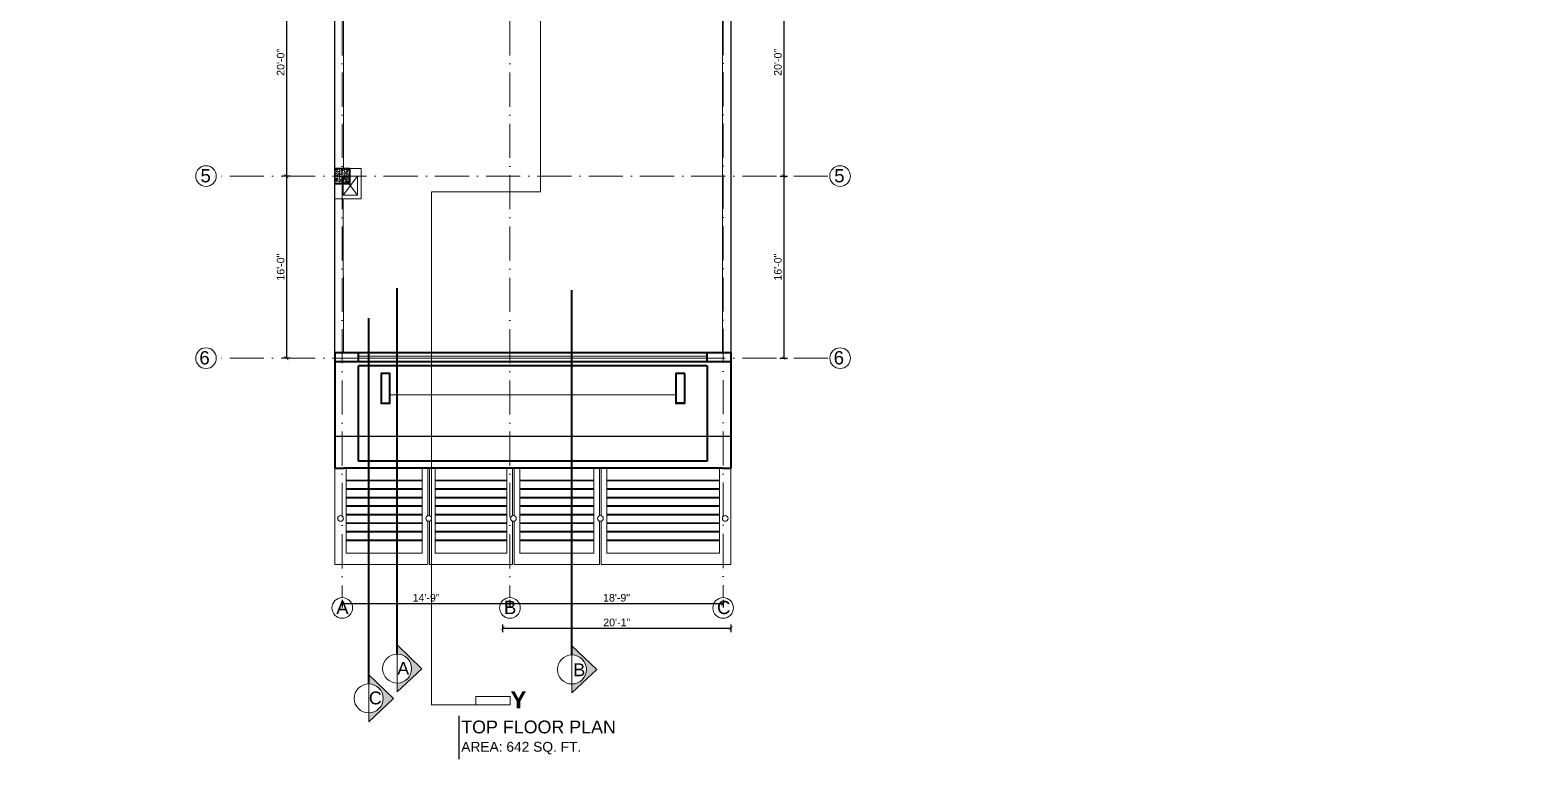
# Model space of a CAD drawing. Header units: inches. Extents: x 10755 to 33653, y -10992 to 10708.
# Drawn here: x 17662 to 19234, y 5812 to 6581 of the extents above; entities that cross this region are included whole.
import ezdxf

# ---------------------------------------------------------------- set-up
doc = ezdxf.new("R2010")
doc.units = ezdxf.units.IN
doc.header["$MEASUREMENT"] = 0
doc.linetypes.add('ACAD_ISO10W100', pattern=[18, 12, -3, 0, -3])
for name, color, linetype, lineweight in [('A-ANNO-SYMB', 6, 'Continuous', 9), ('centerline', 9, 'ACAD_ISO10W100', 5), ('col', 1, 'Continuous', 30), ('dim', 6, 'Continuous', 13), ('dimension center - 8', 134, 'Continuous', 13), ('DIMINSION', 5, 'Continuous', 15), ('elevation1', 230, 'Continuous', 13), ('elevation2', 151, 'Continuous', 18), ('elevation4', 202, 'Continuous', 35), ('hatch- rcc', 252, 'Continuous', 5), ('hatch1', 9, 'Continuous', 5), ('PLASTER', 50, 'Continuous', 9), ('railing', 33, 'Continuous', 15), ('Section line-1-8', 172, 'Continuous', 35), ('SECTION LINE1', 6, 'Continuous', 18), ('Section text-1-8', 6, 'Continuous', 18), ('STAIRCASE', 143, 'Continuous', 15), ('title text 1', 113, 'Continuous', 25), ('wall', 1, 'Continuous', 35)]:
    doc.layers.add(name, color=color, linetype=linetype, lineweight=lineweight)
doc.layers.add('T-TEXT', color=230, linetype='Continuous')
doc.layers.get('DIMINSION').off()
doc.styles.add('arial', font='arial.ttf')
doc.styles.add('Prajwal', font='stylu.ttf', dxfattribs={"height": 9})
doc.styles.get("Standard").update_dxf_attribs({"font": 'arial.ttf'})
doc.styles.add('suren', font='times.ttf', dxfattribs={"height": 4})
doc.dimstyles.new('S8', dxfattribs={"dimscale": 8, "dimtxt": 1, "dimasz": 0.5, "dimexe": 0.5, "dimexo": 0.5, "dimgap": 0.25, "dimtad": 1, "dimzin": 3, "dimdsep": 46, "dimlunit": 4, "dimtxsty": 'Standard', "dimblk": 'ARCHTICK', "dimcen": 0, "dimclrd": 256, "dimclre": 256, "dimclrt": 6, "dimadec": 0, "dimazin": 0, "dimtfac": 0.5, "dimtix": 1, "dimtmove": 1, "dimatfit": 3, "dimfxl": 0.5, "dimfxlon": 1, "dimfrac": 1, "dimtolj": 1, "dimtzin": 0, "dimarcsym": 1})

# ---------------------------------------------------------------- blocks, each defined once
blk = doc.blocks.new('Section - Section Head - Filled_1-22785-GROUND FLOOR PLAN')
at = {"layer": 'A-ANNO-SYMB'}
for p, q in [((-0.25, 0.354), (-0.604, 0)), ((-0.25, 0.354), (-0.427, 0.177)), ((-0.25, 0.354), (0.104, 0)), ((-0.604, 0), (-0.5, 0)), ((0, 0), (0.104, 0)), ((-0.5, 0), (-0.604, 0)), ((0, 0), (0.104, 0))]:
    blk.add_line(p, q, dxfattribs=at)
for start, end in [(360, 180), (180, 360)]:
    blk.add_arc((-0.25, 0), 0.25, start, end, dxfattribs=at)
blk = doc.blocks.new('WEQQWQW')
at = {"layer": 'SECTION LINE1', "linetype": 'Continuous', "ltscale": 30}
for p, q in [((177439.7, -3517.5), (177368, -3517.5)), ((177368, -4560.9), (177368, -3517.5)), ((177439, -3517.5), (177415, -3517.5)), ((177253.1, -5101.9), (177253.1, -4560.9)), ((177368, -4560.9), (177253.1, -4560.9)), ((177299.9, -5101.9), (177253.1, -5101.9))]:
    blk.add_line(p, q, dxfattribs=at)
blk.add_lwpolyline([(177299.9, -5101.9), (177299.9, -5093.1), (177335.9, -5093.1), (177335.9, -5101.9)], close=True, dxfattribs=at)
at = {"layer": 'SECTION LINE1', "linetype": 'Continuous', "ltscale": 30, "xscale": 48, "yscale": 48, "zscale": -47.99999999999997, "rotation": 270}
blk.add_blockref('Section - Section Head - Filled_1-22785-GROUND FLOOR PLAN', (177427, -3529.5), dxfattribs=at)
at = {"layer": 'title text 1', "char_height": 18, "width": 3.410605131648481e-13, "attachment_point": 3, "style": 'Prajwal'}
for insert in [(177468.1, -3509.8), (177353.2, -5087.8)]:
    blk.add_mtext('\\pi-24.83;{\\fArial|b1|i0|c0|p34;Y}', dxfattribs=dict(at, insert=insert))
blk = doc.blocks.new('ETERWEWE')
at = {"layer": 'hatch- rcc', "linetype": 'Continuous', "ltscale": 30}
h = blk.add_hatch(dxfattribs=at)
h.set_pattern_fill('AR-CONC', color=256, scale=0.5, style=0)
h.set_pattern_definition([(50, (0, 0), (3.586300913, -0.313760675), [0.375, -4.125]), (355, (0, 0), (-0.69375667, 3.76096067), [0.3, -3.3]), (100.4514445, (0.299, -0.026), (2.89254423, 3.447199955), [0.31870096, -3.50571056]), (46.1842, (0, 1), (5.33620665, -0.8275964), [0.5625, -6.1875]), (96.6356355, (0.4447, 0.931), (4.67330973, 4.870593), [0.47805171, -5.2585688]), (351.184164, (0, 1), (4.67330973, 4.870593), [0.45, -4.95]), (21, (0.5, 0.75), (2.98453526, -2.013094453), [0.375, -4.125]), (326, (0.5, 0.75), (1.21657666, 3.625750225), [0.3, -3.3]), (71.4514447, (0.7487, 0.5822), (4.20111188, 1.612655764), [0.31870095, -3.50571056]), (37.5, (0, 0), (0.060799277, 1.664469269), [0, -3.26, 0, -3.35, 0, -3.3125]), (7.5, (0, 0), (1.315347687, 1.97205856), [0, -1.91, 0, -3.185, 0, -1.2625]), (327.5, (-1.115, 0), (2.669112181, -0.112774359), [0, -1.25, 0, -3.9, 0, -5.175]), (317.5, (-1.615, 0), (2.915930847, 0.50052491), [0, -1.625, 0, -2.59, 0, -3.675])])
h.paths.add_polyline_path([(159423.2, -3794.6), (159439.2, -3794.6), (159439.2, -3778.6), (159423.2, -3778.6)])
at = {"layer": 'col', "linetype": 'Continuous', "ltscale": 30}
blk.add_lwpolyline([(159423.2, -3794.6), (159423.2, -3778.6), (159439.2, -3778.6), (159439.2, -3794.6), (159423.2, -3794.6)], dxfattribs=at)
blk = doc.blocks.new('EWEWRTT')
at = {"layer": 'centerline', "ltscale": 3}
for p, q in [((176317.8, -3623.7), (176317.8, -4988.8)), ((176494.8, -3623.7), (176494.8, -4988.8)), ((176719.8, -3623.4), (176719.8, -4988.8)), ((176830.3, -3753.4), (176185, -3753.4)), ((176830.3, -3903.4), (176185, -3903.4)), ((176830.2, -4119.4), (176184.8, -4119.4)), ((176830.3, -4304.4), (176185, -4304.4)), ((176830.3, -4544.4), (176184.9, -4544.4)), ((176830.3, -4736.4), (176185, -4736.4))]:
    blk.add_line(p, q, dxfattribs=at)
at = {"layer": 'centerline', "linetype": 'Continuous'}
for centre in [(176317.8, -3612.5), (176494.8, -3612.5), (176719.8, -3612.5), (176174, -3753.4), (176843.3, -3753.4), (176174, -3903.4), (176843.3, -3903.4), (176173.9, -4119.4), (176843.2, -4119.4), (176174, -4304.4), (176843.3, -4304.4), (176174, -4544.4), (176843.2, -4544.4), (176174, -4736.4), (176843.3, -4736.4), (176317.8, -4999.8), (176494.8, -4999.8), (176719.8, -4999.8)]:
    blk.add_circle(centre, 10.9, dxfattribs=at)
at = {"layer": 'T-TEXT', "ltscale": 100, "char_height": 14, "width": 12.944, "style": 'suren'}
for s, insert, attachment_point in [('{\\fArial|b0|i0|c0|p34;A}', (176311.5, -3605.1), 1), ('{\\fArial|b0|i0|c0|p34;B}', (176488.5, -3605.1), 1), ('{\\fArial|b0|i0|c0|p34;C}', (176713.4, -3605.1), 1), ('{\\fArial|b0|i0|c0|p34;1}', (176175.5, -3746), 3), ('{\\fArial|b0|i0|c0|p34;1}', (176843.8, -3746), 3), ('{\\fArial|b0|i0|c0|p34;2}', (176175.5, -3896), 3), ('{\\fArial|b0|i0|c0|p34;2}', (176847.4, -3896), 3), ('{\\fArial|b0|i0|c0|p34;3}', (176179, -4112), 3), ('{\\fArial|b0|i0|c0|p34;3}', (176847.6, -4112), 3), ('{\\fArial|b0|i0|c0|p34;4}', (176179.3, -4297), 3), ('{\\fArial|b0|i0|c0|p34;4}', (176847, -4297), 3), ('{\\fArial|b0|i0|c0|p34;5}', (176179.1, -4537), 3), ('{\\fArial|b0|i0|c0|p34;5}', (176848, -4537), 3), ('{\\fArial|b0|i0|c0|p34;6}', (176177.9, -4729), 3), ('{\\fArial|b0|i0|c0|p34;6}', (176847.4, -4729), 3), ('{\\fArial|b0|i0|c0|p34;A}', (176311.5, -4992.3), 1), ('{\\fArial|b0|i0|c0|p34;B}', (176488.5, -4992.3), 1), ('{\\fArial|b0|i0|c0|p34;C}', (176713.4, -4992.3), 1)]:
    blk.add_mtext(s, dxfattribs=dict(at, insert=insert, attachment_point=attachment_point))
blk = doc.blocks.new('_ArchTick')
at = {"color": 0, "const_width": 0.15}
blk.add_lwpolyline([(-0.5, -0.5), (0.5, 0.5)], dxfattribs=at)
blk = doc.blocks.new('*D1381')
at = {"layer": 'Defpoints', "color": 0, "transparency": 16777216}
for p in [(18408.8, 6666.8), (18416.3, 6426.8), (18457.4, 6426.8)]:
    blk.add_point(p, dxfattribs=at)
at = {"layer": 'dimension center - 8', "lineweight": -2, "transparency": 16777216}
for p, q in [((18453.4, 6666.8), (18461.4, 6666.8)), ((18457.4, 6666.8), (18457.4, 6426.8)), ((18453.4, 6426.8), (18461.4, 6426.8))]:
    blk.add_line(p, q, dxfattribs=at)
at = {"layer": 'dimension center - 8', "lineweight": -2, "transparency": 16777216, "xscale": 4, "yscale": 4, "zscale": 4}
for p, rotation in [((18457.4, 6666.8), 90), ((18457.4, 6426.8), 270)]:
    blk.add_blockref('_ArchTick', p, dxfattribs=dict(at, rotation=rotation))
at = {"layer": 'dimension center - 8', "color": 6, "transparency": 16777216, "insert": (18451.3, 6546.8), "char_height": 8, "attachment_point": 5, "rotation": 90}
blk.add_mtext('\\A1;20\'-0"', dxfattribs=at)
blk = doc.blocks.new('*D1382')
at = {"layer": 'Defpoints', "color": 0, "transparency": 16777216}
for p in [(18416.3, 6426.8), (18430.5, 6234.8), (18457.4, 6234.8)]:
    blk.add_point(p, dxfattribs=at)
at = {"layer": 'dimension center - 8', "lineweight": -2, "transparency": 16777216}
for p, q in [((18453.4, 6426.8), (18461.4, 6426.8)), ((18457.4, 6426.8), (18457.4, 6234.8)), ((18453.4, 6234.8), (18461.4, 6234.8))]:
    blk.add_line(p, q, dxfattribs=at)
at = {"layer": 'dimension center - 8', "lineweight": -2, "transparency": 16777216, "xscale": 4, "yscale": 4, "zscale": 4}
for p, rotation in [((18457.4, 6426.8), 90), ((18457.4, 6234.8), 270)]:
    blk.add_blockref('_ArchTick', p, dxfattribs=dict(at, rotation=rotation))
at = {"layer": 'dimension center - 8', "color": 6, "transparency": 16777216, "insert": (18451.3, 6330.8), "char_height": 8, "attachment_point": 5, "rotation": 90}
blk.add_mtext('\\A1;16\'-0"', dxfattribs=at)
blk = doc.blocks.new('*D1386')
at = {"layer": 'Defpoints', "color": 0, "transparency": 16777216}
for p in [(17977.9, 6666.8), (17932.6, 6426.8), (17973.6, 6426.8)]:
    blk.add_point(p, dxfattribs=at)
at = {"layer": 'dimension center - 8', "lineweight": -2, "transparency": 16777216}
for p, q in [((17936.6, 6666.8), (17928.6, 6666.8)), ((17932.6, 6666.8), (17932.6, 6426.8)), ((17936.6, 6426.8), (17928.6, 6426.8))]:
    blk.add_line(p, q, dxfattribs=at)
at = {"layer": 'dimension center - 8', "lineweight": -2, "transparency": 16777216, "xscale": 4, "yscale": 4, "zscale": 4}
for p, rotation in [((17932.6, 6666.8), 90), ((17932.6, 6426.8), 270)]:
    blk.add_blockref('_ArchTick', p, dxfattribs=dict(at, rotation=rotation))
at = {"layer": 'dimension center - 8', "color": 6, "transparency": 16777216, "insert": (17926.5, 6546.8), "char_height": 8, "attachment_point": 5, "rotation": 90}
blk.add_mtext('\\A1;20\'-0"', dxfattribs=at)
blk = doc.blocks.new('*D1387')
at = {"layer": 'Defpoints', "color": 0, "transparency": 16777216}
for p in [(17973.6, 6426.8), (17932.6, 6234.8), (17974.8, 6234.8)]:
    blk.add_point(p, dxfattribs=at)
at = {"layer": 'dimension center - 8', "lineweight": -2, "transparency": 16777216}
for p, q in [((17936.6, 6426.8), (17928.6, 6426.8)), ((17932.6, 6426.8), (17932.6, 6234.8)), ((17936.6, 6234.8), (17928.6, 6234.8))]:
    blk.add_line(p, q, dxfattribs=at)
at = {"layer": 'dimension center - 8', "lineweight": -2, "transparency": 16777216, "xscale": 4, "yscale": 4, "zscale": 4}
for p, rotation in [((17932.6, 6426.8), 90), ((17932.6, 6234.8), 270)]:
    blk.add_blockref('_ArchTick', p, dxfattribs=dict(at, rotation=rotation))
at = {"layer": 'dimension center - 8', "color": 6, "transparency": 16777216, "insert": (17926.5, 6330.8), "char_height": 8, "attachment_point": 5, "rotation": 90}
blk.add_mtext('\\A1;16\'-0"', dxfattribs=at)
blk = doc.blocks.new('*D1388')
at = {"layer": 'Defpoints', "color": 0, "transparency": 16777216}
for p in [(17991.5, 6002.2), (18168.5, 6002.2), (18168.5, 5976)]:
    blk.add_point(p, dxfattribs=at)
at = {"layer": 'dimension center - 8', "lineweight": -2, "transparency": 16777216}
for p, q in [((17991.5, 5980), (17991.5, 5972)), ((17991.5, 5976), (18168.5, 5976)), ((18168.5, 5980), (18168.5, 5972))]:
    blk.add_line(p, q, dxfattribs=at)
at = {"layer": 'dimension center - 8', "lineweight": -2, "transparency": 16777216, "xscale": 4, "yscale": 4, "zscale": 4, "rotation": 180}
blk.add_blockref('_ArchTick', (17991.5, 5976), dxfattribs=at)
at = {"layer": 'dimension center - 8', "lineweight": -2, "transparency": 16777216, "xscale": 4, "yscale": 4, "zscale": 4}
blk.add_blockref('_ArchTick', (18168.5, 5976), dxfattribs=at)
at = {"layer": 'dimension center - 8', "color": 6, "transparency": 16777216, "insert": (18080, 5982.1), "char_height": 8, "attachment_point": 5}
blk.add_mtext('\\A1;14\'-9"', dxfattribs=at)
blk = doc.blocks.new('*D1389')
at = {"layer": 'Defpoints', "color": 0, "transparency": 16777216}
for p in [(18168.5, 6002.2), (18393.5, 5998.7), (18393.5, 5976)]:
    blk.add_point(p, dxfattribs=at)
at = {"layer": 'dimension center - 8', "lineweight": -2, "transparency": 16777216}
for p, q in [((18168.5, 5980), (18168.5, 5972)), ((18168.5, 5976), (18393.5, 5976)), ((18393.5, 5980), (18393.5, 5972))]:
    blk.add_line(p, q, dxfattribs=at)
at = {"layer": 'dimension center - 8', "lineweight": -2, "transparency": 16777216, "xscale": 4, "yscale": 4, "zscale": 4, "rotation": 180}
blk.add_blockref('_ArchTick', (18168.5, 5976), dxfattribs=at)
at = {"layer": 'dimension center - 8', "lineweight": -2, "transparency": 16777216, "xscale": 4, "yscale": 4, "zscale": 4}
blk.add_blockref('_ArchTick', (18393.5, 5976), dxfattribs=at)
at = {"layer": 'dimension center - 8', "color": 6, "transparency": 16777216, "insert": (18281, 5982.1), "char_height": 8, "attachment_point": 5}
blk.add_mtext('\\A1;18\'-9"', dxfattribs=at)
blk = doc.blocks.new('*D1417')
at = {"layer": 'Defpoints', "color": 0, "transparency": 16777216}
for p in [(18160.7, 6658.8), (18401.7, 6658.8), (18401.7, 5949.9)]:
    blk.add_point(p, dxfattribs=at)
at = {"layer": 'dimension center - 8', "lineweight": -2, "transparency": 16777216}
for p, q in [((18160.7, 5953.9), (18160.7, 5945.9)), ((18160.7, 5949.9), (18401.7, 5949.9)), ((18401.7, 5953.9), (18401.7, 5945.9))]:
    blk.add_line(p, q, dxfattribs=at)
at = {"layer": 'dimension center - 8', "lineweight": -2, "transparency": 16777216, "xscale": 4, "yscale": 4, "zscale": 4, "rotation": 180}
blk.add_blockref('_ArchTick', (18160.7, 5949.9), dxfattribs=at)
at = {"layer": 'dimension center - 8', "lineweight": -2, "transparency": 16777216, "xscale": 4, "yscale": 4, "zscale": 4}
blk.add_blockref('_ArchTick', (18401.7, 5949.9), dxfattribs=at)
at = {"layer": 'dimension center - 8', "color": 6, "transparency": 16777216, "insert": (18281.2, 5956), "char_height": 8, "attachment_point": 5}
blk.add_mtext('\\A1;20\'-1"', dxfattribs=at)
blk = doc.blocks.new('s22')
at = {"layer": 'Section text-1-8'}
for points in [[(13923.3, 7404.4), (13923.3, 7414.1, 0.414214), (13938.6, 7429.4, 0.414214), (13923.3, 7444.7), (13923.3, 7454), (13949.5, 7429.4)], [(14059.2, 7401.8), (14059.2, 7411.5, 0.414214), (14074.5, 7426.8, 0.414214), (14059.2, 7442.1), (14059.2, 7451.4), (14085.4, 7426.9)], [(13885.2, 5932.4), (13885.2, 5922.7, -0.414214), (13900.5, 5907.4, -0.414214), (13885.2, 5892.1), (13885.2, 5882.8), (13911.4, 5907.3)], [(14069.7, 5931.4), (14069.7, 5921.8, -0.414214), (14085, 5906.5, -0.414214), (14069.7, 5891.2), (14069.7, 5881.9), (14095.9, 5906.4)], [(13855.2, 5900.9), (13855.2, 5891.3, -0.414214), (13870.5, 5876, -0.414214), (13855.2, 5860.7), (13855.2, 5851.4), (13881.4, 5875.9)]]:
    blk.add_hatch(color=256, dxfattribs=at).paths.add_polyline_path(points)
at = {"layer": 'Section line-1-8', "linetype": 'Continuous'}
for p, q in [((13923.3, 7414.1), (13923.3, 7094.3)), ((14059.2, 7411.5), (14059.2, 7095)), ((13885.2, 5922.7), (13885.2, 6308.5)), ((14069.7, 5921.8), (14069.7, 6306.5)), ((13855.2, 5891.3), (13855.2, 6277.1))]:
    blk.add_line(p, q, dxfattribs=at)
at = {"layer": 'Section text-1-8'}
for p, q in [((13923.3, 7444.3), (13923.3, 7413.7)), ((14059.2, 7441.7), (14059.2, 7411.1)), ((13885.2, 5892.5), (13885.2, 5923.1)), ((14069.7, 5891.5), (14069.7, 5922.1)), ((13855.2, 5861), (13855.2, 5891.6))]:
    blk.add_line(p, q, dxfattribs=at)
for points in [[(13923.3, 7444.7), (13923.3, 7454), (13949.5, 7429.4), (13923.3, 7404.4), (13923.3, 7414.1)], [(14059.2, 7442.1), (14059.2, 7451.4), (14085.4, 7426.9), (14059.2, 7401.8), (14059.2, 7411.5)], [(13885.2, 5892.1), (13885.2, 5882.8), (13911.4, 5907.3), (13885.2, 5932.4), (13885.2, 5922.7)], [(14069.7, 5891.2), (14069.7, 5881.9), (14095.9, 5906.4), (14069.7, 5931.4), (14069.7, 5921.8)], [(13855.2, 5860.7), (13855.2, 5851.4), (13881.4, 5875.9), (13855.2, 5900.9), (13855.2, 5891.3)]]:
    blk.add_lwpolyline(points, dxfattribs=at)
for centre in [(13923.3, 7429.4), (14059.2, 7426.8), (13885.2, 5907.4), (14069.7, 5906.5), (13855.2, 5876)]:
    blk.add_circle(centre, 15.3, dxfattribs=at)
at = {"layer": 'Section text-1-8', "char_height": 13.5, "style": 'arial'}
for s, insert, attachment_point in [('E', (13924.8, 7436.5), 1), ('D', (14060.7, 7433.9), 1), ('A', (13885.4, 5900.9), 7), ('B', (14071.2, 5899.4), 7), ('C', (13855.4, 5869.5), 7)]:
    blk.add_mtext(s, dxfattribs=dict(at, insert=insert, attachment_point=attachment_point))
blk = doc.blocks.new('*D3622')
at = {"layer": 'Defpoints', "color": 0, "transparency": 16777216}
for p in [(10864.1, 6434.8), (31531.5, 6434.8), (31551.4, 6095.1)]:
    blk.add_point(p, dxfattribs=at)
at = {"layer": 'dim', "lineweight": -2, "transparency": 16777216}
for p, q in [((31527.5, 6434.8), (31535.5, 6434.8)), ((31531.5, 6095.1), (31531.5, 6434.8)), ((31535.5, 6095.1), (31527.5, 6095.1))]:
    blk.add_line(p, q, dxfattribs=at)
at = {"layer": 'dim', "lineweight": -2, "transparency": 16777216, "xscale": 4, "yscale": 4, "zscale": 4}
for p, rotation in [((31531.5, 6434.8), 90), ((31531.5, 6095.1), 270)]:
    blk.add_blockref('_ArchTick', p, dxfattribs=dict(at, rotation=rotation))
at = {"layer": 'dim', "color": 6, "transparency": 16777216, "insert": (31525.4, 6265), "char_height": 8, "attachment_point": 5, "rotation": 90}
blk.add_mtext('\\A1;28\'-3{\\H0.500000x;\\S3#4;}"', dxfattribs=at)

msp = doc.modelspace()

# ---------------------------------------------------------------- linework, layer by layer
for p, q in [((18001.121, 6026.07), (18001.121, 6026.034)), ((18391.586, 6026.07), (18391.586, 6026.034))]:
    msp.add_line(p, q)
at = {"layer": 'Defpoints'}
msp.add_lwpolyline([(17983.529, 7285.819), (18174.529, 7285.819), (18174.529, 7225.819), (18401.106, 7225.819), (18401.478, 7225.819), (18401.477, 6152.319), (17983.529, 6152.319), (17983.529, 7285.819)], dxfattribs=at)
at = {"layer": 'elevation1'}
for p, q in [((17983.716, 6017.034), (17983.716, 6118.819)), ((17995.716, 6029.034), (17995.716, 6118.819)), ((18075.704, 6118.819), (18075.704, 6029.034)), ((18081.704, 6118.819), (18081.704, 6068.6)), ((18083.704, 6068.657), (18083.704, 6118.819)), ((18089.704, 6029.034), (18089.704, 6118.819)), ((18165.068, 6119.012), (18165.068, 6029.034)), ((18171.068, 6119.012), (18171.068, 6068.564)), ((18173.068, 6068.621), (18173.068, 6119)), ((18179.068, 6029.034), (18179.068, 6119)), ((18256.89, 6029.034), (18256.89, 6118.819)), ((18262.89, 6118.819), (18262.89, 6068.564)), ((18264.89, 6118.819), (18264.89, 6068.621)), ((18270.89, 6029.034), (18270.89, 6118.819)), ((18389.663, 6029.034), (18389.663, 6118.819)), ((18401.663, 6017.034), (18401.663, 6118.819)), ((18075.704, 6106.298), (17995.716, 6106.298)), ((18075.704, 6105.302), (17995.716, 6105.302)), ((18165.068, 6106.298), (18089.704, 6106.298)), ((18165.068, 6105.302), (18089.704, 6105.302)), ((18256.89, 6106.298), (18179.068, 6106.298)), ((18256.89, 6105.302), (18179.068, 6105.302)), ((18389.663, 6106.298), (18270.89, 6106.298)), ((18389.663, 6105.302), (18270.89, 6105.302)), ((18075.704, 6097.298), (17995.716, 6097.298)), ((18075.704, 6096.303), (17995.716, 6096.303)), ((18075.704, 6088.298), (17995.716, 6088.298)), ((18075.704, 6087.303), (17995.716, 6087.303)), ((18165.068, 6097.298), (18089.704, 6097.298)), ((18165.068, 6096.303), (18089.704, 6096.303)), ((18165.068, 6088.298), (18089.704, 6088.298)), ((18165.068, 6087.303), (18089.704, 6087.303)), ((18256.89, 6097.298), (18179.068, 6097.298)), ((18256.89, 6096.303), (18179.068, 6096.303)), ((18256.89, 6088.298), (18179.068, 6088.298)), ((18256.89, 6087.303), (18179.068, 6087.303)), ((18389.663, 6097.298), (18270.89, 6097.298)), ((18389.663, 6096.303), (18270.89, 6096.303)), ((18389.663, 6088.298), (18270.89, 6088.298)), ((18389.663, 6087.303), (18270.89, 6087.303)), ((18075.704, 6079.298), (17995.716, 6079.298)), ((18075.704, 6078.303), (17995.716, 6078.303)), ((18075.704, 6070.298), (17995.716, 6070.298)), ((18075.704, 6069.303), (17995.716, 6069.303)), ((18165.068, 6079.298), (18089.704, 6079.298)), ((18165.068, 6078.303), (18089.704, 6078.303)), ((18165.068, 6070.298), (18089.704, 6070.298)), ((18165.068, 6069.303), (18089.704, 6069.303)), ((18256.89, 6079.298), (18179.068, 6079.298)), ((18256.89, 6078.303), (18179.068, 6078.303)), ((18256.89, 6070.298), (18179.068, 6070.298)), ((18256.89, 6069.303), (18179.068, 6069.303)), ((18389.663, 6079.298), (18270.89, 6079.298)), ((18389.663, 6078.303), (18270.89, 6078.303)), ((18389.663, 6070.298), (18270.89, 6070.298)), ((18389.663, 6069.303), (18270.89, 6069.303)), ((18075.704, 6061.298), (17995.716, 6061.298)), ((18075.704, 6060.303), (17995.716, 6060.303)), ((18075.704, 6052.299), (17995.716, 6052.299)), ((18081.704, 6063.003), (18081.704, 6017.034)), ((18083.704, 6017.034), (18083.704, 6062.946)), ((18165.068, 6061.298), (18089.704, 6061.298)), ((18165.068, 6060.303), (18089.704, 6060.303)), ((18165.068, 6052.299), (18089.704, 6052.299)), ((18171.068, 6062.967), (18171.068, 6017.034)), ((18173.068, 6017.034), (18173.068, 6062.909)), ((18256.89, 6061.298), (18179.068, 6061.298)), ((18256.89, 6060.303), (18179.068, 6060.303)), ((18256.89, 6052.299), (18179.068, 6052.299)), ((18262.89, 6017.034), (18262.89, 6062.967)), ((18264.89, 6017.034), (18264.89, 6062.909)), ((18389.663, 6061.298), (18270.89, 6061.298)), ((18389.663, 6060.303), (18270.89, 6060.303)), ((18389.663, 6052.299), (18270.89, 6052.299)), ((18075.704, 6051.303), (17995.716, 6051.303)), ((18075.704, 6043.299), (17995.716, 6043.299)), ((18075.704, 6042.304), (17995.716, 6042.304)), ((18083.704, 6052.112), (18083.704, 6051.449)), ((18165.068, 6051.303), (18089.704, 6051.303)), ((18165.068, 6043.299), (18089.704, 6043.299)), ((18165.068, 6042.304), (18089.704, 6042.304)), ((18256.89, 6051.303), (18179.068, 6051.303)), ((18256.89, 6043.299), (18179.068, 6043.299)), ((18256.89, 6042.304), (18179.068, 6042.304)), ((18389.663, 6051.303), (18270.89, 6051.303)), ((18389.663, 6043.299), (18270.89, 6043.299)), ((18389.663, 6042.304), (18270.89, 6042.304)), ((17995.716, 6029.034), (18075.704, 6029.034)), ((18089.704, 6029.034), (18165.068, 6029.034)), ((18179.068, 6029.034), (18256.89, 6029.034)), ((18270.89, 6029.034), (18389.663, 6029.034)), ((18272.89, 6026.07), (18272.89, 6026.034)), ((17983.716, 6017.034), (18081.704, 6017.034)), ((18083.704, 6017.034), (18171.068, 6017.034)), ((18173.068, 6017.034), (18181.886, 6017.034)), ((18181.886, 6017.034), (18262.89, 6017.034)), ((18264.89, 6017.034), (18401.663, 6017.034))]:
    msp.add_line(p, q, dxfattribs=at)
for centre in [(17989.716, 6065.801), (18082.786, 6065.801), (18172.149, 6065.765), (18263.971, 6065.765), (18395.663, 6065.801)]:
    msp.add_circle(centre, 3, dxfattribs=at)
at = {"layer": 'elevation2', "linetype": 'Continuous', "ltscale": 30}
msp.add_line((18343.663, 6195.996), (18041.716, 6195.996), dxfattribs=at)
at = {"layer": 'elevation4', "linetype": 'Continuous', "ltscale": 30}
for p, q in [((17983.716, 6240.848), (17983.716, 6140.48)), ((17983.716, 6240.848), (18401.663, 6240.848)), ((18401.663, 6230.819), (17983.716, 6230.819)), ((18008.716, 6230.819), (18008.716, 6240.848)), ((18008.716, 6126.302), (18008.716, 6226.819)), ((18376.663, 6226.819), (18008.716, 6226.819)), ((18376.663, 6230.819), (18376.663, 6240.848)), ((18376.663, 6226.819), (18376.663, 6126.302)), ((18401.663, 6240.848), (18401.663, 6118.819)), ((17983.716, 6140.48), (17983.716, 6118.819)), ((17983.716, 6118.819), (17992.716, 6118.819)), ((18392.663, 6118.819), (17992.716, 6118.819)), ((18376.663, 6126.302), (18008.716, 6126.302)), ((18392.663, 6118.819), (18401.663, 6118.819))]:
    msp.add_line(p, q, dxfattribs=at)
at = {"layer": 'hatch1', "linetype": 'Continuous', "ltscale": 30}
msp.add_line((17983.718, 6418.819), (17983.718, 6417.819), dxfattribs=at)
at = {"layer": 'PLASTER', "linetype": 'Continuous', "ltscale": 30}
for points in [[(18042.216, 6218.965), (18032.216, 6218.965), (18032.216, 6186.792), (18042.216, 6186.792)], [(18353.163, 6218.965), (18343.163, 6218.965), (18343.163, 6186.792), (18353.163, 6186.792)]]:
    msp.add_lwpolyline(points, close=True, dxfattribs=at)
at = {"layer": 'railing', "linetype": 'Continuous', "ltscale": 30}
for p, q in [((17983.716, 6240.848), (17983.529, 7225.819)), ((17992.68, 6434.819), (17992.53, 7221.819)), ((18392.663, 6240.848), (18392.663, 6658.819)), ((18401.663, 6240.848), (18401.663, 6658.819)), ((17999.718, 6434.819), (18011.627, 6434.819)), ((18011.627, 6402.819), (18011.627, 6434.819)), ((17992.627, 6426.819), (18007.627, 6426.819)), ((18007.627, 6426.819), (17992.627, 6406.819)), ((18007.627, 6406.819), (17992.627, 6426.819)), ((18007.627, 6406.819), (18007.627, 6426.819)), ((17983.685, 6402.819), (18011.627, 6402.819)), ((17992.716, 6240.85), (17992.631, 6402.819)), ((17999.627, 6406.819), (18007.627, 6406.819))]:
    msp.add_line(p, q, dxfattribs=at)
at = {"layer": 'railing'}
for p, q in [((18008.716, 6236.833), (18376.663, 6236.833)), ((18008.716, 6234.833), (18376.663, 6234.833))]:
    msp.add_line(p, q, dxfattribs=at)
at = {"layer": 'railing', "linetype": 'Continuous', "ltscale": 30}
msp.add_lwpolyline([(17992.627, 6426.819), (18007.627, 6426.819), (18007.627, 6406.819), (17992.627, 6406.819)], close=True, dxfattribs=at)
at = {"layer": 'STAIRCASE', "linetype": 'Continuous', "ltscale": 30}
for p, q in [((17983.716, 6118.819), (17997.901, 6118.819)), ((18392.663, 6118.819), (17997.901, 6118.819)), ((18392.663, 6118.819), (18401.663, 6118.819))]:
    msp.add_line(p, q, dxfattribs=at)
at = {"layer": 'title text 1', "linetype": 'Continuous', "ltscale": 30}
msp.add_line((18114.545, 5857.64), (18114.545, 5811.87), dxfattribs=at)
at = {"layer": 'wall', "linetype": 'Continuous', "ltscale": 30}
for p, q in [((18343.663, 6218.465), (18343.663, 6187.292)), ((18352.663, 6218.465), (18343.663, 6218.465)), ((18352.663, 6218.465), (18352.663, 6187.292)), ((18352.663, 6187.292), (18343.663, 6187.292))]:
    msp.add_line(p, q, dxfattribs=at)
msp.add_lwpolyline([(18041.716, 6218.465), (18032.716, 6218.465), (18032.716, 6187.292), (18041.716, 6187.292), (18041.716, 6218.465)], dxfattribs=at)

# ---------------------------------------------------------------- block references
at = {"layer": 'dimension center - 8'}
msp.add_blockref('s22', (4164.195, 0), dxfattribs=at)
at = {"layer": 'DIMINSION', "linetype": 'Continuous'}
msp.add_blockref('ETERWEWE', (-141439.604, 10213.401), dxfattribs=at)
at = {"layer": 'elevation1'}
msp.add_blockref('WEQQWQW', (-159167.344, 10971.215), dxfattribs=at)
at = {"layer": 'wall', "linetype": 'Continuous', "ltscale": 30}
msp.add_blockref('EWEWRTT', (-158326.318, 10971.214), dxfattribs=at)

# ---------------------------------------------------------------- texts
at = {"layer": 'title text 1', "insert": (18117.085, 5852.596), "char_height": 10.1088, "width": 301.72993, "attachment_point": 1, "style": 'Prajwal'}
msp.add_mtext('{\\fSansSerif|b0|i0|c2|p2;\\H1.333x;TOP FLOOR PLAN\\P\\H0.7718x;AREA: 642 SQ. FT. }', dxfattribs=at)

# ---------------------------------------------------------------- dimensions: what is measured, and where the dimension line sits
at = {"layer": 'dim'}
dim = msp.add_linear_dim(base=(31531.53, 6434.819), p1=(31551.386, 6095.11), p2=(10864.084, 6434.819), angle=270, dimstyle='S8', dxfattribs=at)
dim.commit()
dim.dimension.update_dxf_attribs({"geometry": '*D3622', "text_midpoint": (31525.415, 6264.964)})
at = {"layer": 'dimension center - 8'}
for base, p1, p2, picture, middle in [((17932.604, 6426.817), (17977.882, 6666.817), (17973.635, 6426.817), '*D1386', (17926.52, 6546.817)), ((18457.368, 6426.817), (18408.765, 6666.817), (18416.261, 6426.817), '*D1381', (18451.284, 6546.817)), ((17932.604, 6234.817), (17973.635, 6426.817), (17974.841, 6234.817), '*D1387', (17926.52, 6330.817)), ((18457.368, 6234.817), (18416.261, 6426.817), (18430.539, 6234.817), '*D1382', (18451.284, 6330.817))]:
    dim = msp.add_linear_dim(base=base, p1=p1, p2=p2, angle=90, dimstyle='S8', dxfattribs=at)
    dim.commit()
    dim.dimension.update_dxf_attribs({"geometry": picture, "text_midpoint": middle})
for base, p1, p2, picture, middle in [((18401.663, 5949.94), (18160.716, 6658.819), (18401.663, 6658.819), '*D1417', (18281.189, 5956.025)), ((18168.531, 5976.043), (17991.531, 6002.238), (18168.531, 6002.238), '*D1388', (18080.031, 5982.128)), ((18393.478, 5976.043), (18168.531, 6002.238), (18393.478, 5998.735), '*D1389', (18281.004, 5982.128))]:
    dim = msp.add_linear_dim(base=base, p1=p1, p2=p2, dimstyle='S8', dxfattribs=at)
    dim.commit()
    dim.dimension.update_dxf_attribs({"geometry": picture, "text_midpoint": middle})

doc.saveas('drawing.dxf')
